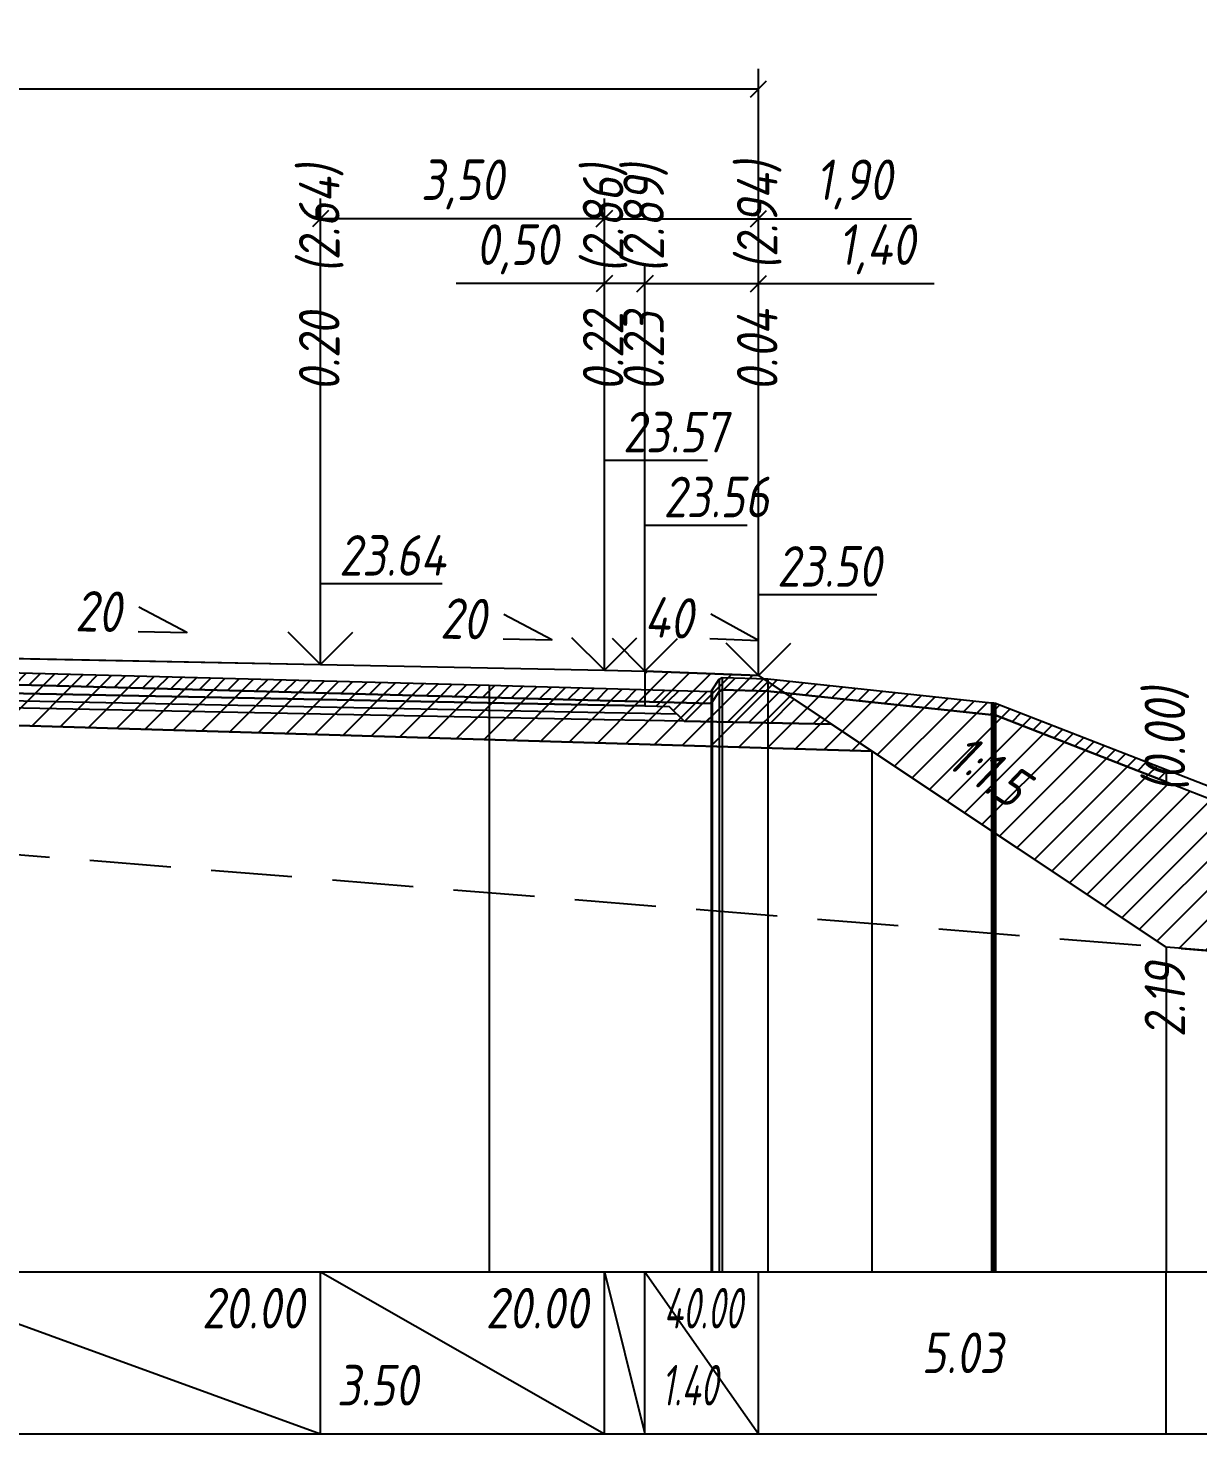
# Model space of a CAD drawing. Extents: x -717 to 1451, y -133302 to 233.
# Drawn here: x 204.7 to 276.8, y -106499 to -106412.3 of the extents above; entities that cross this region are included whole.
import ezdxf
from ezdxf.enums import TextEntityAlignment as Align

# ---------------------------------------------------------------- set-up
doc = ezdxf.new("R2010")
doc.units = 0
doc.linetypes.add('штриховая', pattern=[0.75, 0.5, -0.25])
for name, color, linetype in [('Интерполированный поперечник', 2, 'Continuous'), ('Код_514', 1, 'Continuous'), ('Контур_0', 7, 'Continuous'), ('Контур_2521', 7, 'Continuous'), ('Контур_2564', 7, 'Continuous'), ('Контур_2660', 7, 'Continuous'), ('Контур_2665', 7, 'Continuous'), ('Контур_400', 7, 'Continuous'), ('Контур_508', 7, 'Continuous'), ('Контур_512', 7, 'Continuous'), ('Контур_513', 7, 'Continuous'), ('Контур_818', 7, 'Continuous'), ('Красный поперечник', 1, 'Continuous'), ('Объём_2501', 7, 'Continuous'), ('Объём_2564', 7, 'Continuous'), ('Объём_2660', 7, 'Continuous'), ('Объём_2661', 7, 'Continuous'), ('Объём_2665', 7, 'Continuous'), ('Объём_2666', 7, 'Continuous'), ('Объём_2667', 7, 'Continuous'), ('Объём_2668', 7, 'Continuous'), ('Объём_2669', 7, 'Continuous'), ('Объём_2675', 7, 'Continuous'), ('Откосы', 7, 'Continuous'), ('Отметки покрытия', 7, 'Continuous'), ('Рабочие отметки', 7, 'Continuous'), ('Рабочие отметки доп.', 7, 'Continuous'), ('Таблица', 7, 'Continuous'), ('Уклоны проезжей части', 7, 'Continuous'), ('Черный поперечник', 3, 'Continuous')]:
    doc.layers.add(name, color=color, linetype=linetype)
for name, color, linetype, true_color in [('Контур_2540', 2, 'Continuous', 0xffff00), ('Контур_2560', 2, 'Continuous', 0xffff00), ('Контур_2561', 7, 'Continuous', 0xff8040), ('Контур_2562', 3, 'Continuous', 0x00ff00), ('Контур_2563', 7, 'Continuous', 0xff8000), ('Контур_2570', 7, 'Continuous', 0x80ff00), ('Контур_2736', 4, 'Continuous', 0x00ffff), ('Контур_2737', 4, 'Continuous', 0x00ffff), ('Контур_2738', 4, 'Continuous', 0x00ffff), ('Контур_2739', 4, 'Continuous', 0x00ffff), ('Контур_2741', 4, 'Continuous', 0x00ffff), ('Контур_2742', 4, 'Continuous', 0x00ffff), ('Контур_2743', 4, 'Continuous', 0x00ffff), ('Контур_2744', 7, 'Continuous', 0xa4ffff), ('Контур_2745', 7, 'Continuous', 0xa4ffff), ('Контур_2747', 4, 'Continuous', 0x00ffff), ('Контур_2748', 4, 'Continuous', 0x00ffff), ('Контур_2749', 4, 'Continuous', 0x00ffff), ('Контур_2750', 4, 'Continuous', 0x00ffff), ('Контур_2751', 4, 'Continuous', 0x00ffff), ('Контур_2752', 4, 'Continuous', 0x00ffff), ('Контур_402', 7, 'Continuous', 0xff6464), ('Контур_703', 4, 'Continuous', 0x00ffff), ('Контур_705', 4, 'Continuous', 0x00ffff), ('Контур_707', 4, 'Continuous', 0x00ffff), ('Контур_720', 131, 'Continuous', 0xaaffff), ('Объём_2500', 7, 'Continuous', 0xc0c0c0), ('Объём_2520', 7, 'Continuous', 0x80ffff), ('Объём_2540', 2, 'Continuous', 0xffff00), ('Объём_2560', 2, 'Continuous', 0xffff00), ('Объём_2561', 7, 'Continuous', 0xff8040), ('Объём_2562', 3, 'Continuous', 0x00ff00), ('Объём_2563', 7, 'Continuous', 0xff8000), ('Объём_2570', 7, 'Continuous', 0x80ff00), ('Объём_2580', 3, 'Continuous', 0x00ff00), ('Объём_2600', 7, 'Continuous', 0x808000)]:
    doc.layers.add(name, color=color, linetype=linetype, true_color=true_color)
doc.styles.get("Standard").update_dxf_attribs({"font": 'txt', "height": 2.5})
doc.styles.add('М', font='romand.shx', dxfattribs={"width": 0.8, "oblique": 10, "height": 2.5})
doc.dimstyles.new('ISO-25', dxfattribs={"dimtxt": 2.5, "dimasz": 2.5, "dimexe": 1.25, "dimexo": 0.625, "dimtad": 1, "dimtxsty": 'Standard', "dimcen": 2.5, "dimadec": 0, "dimazin": 0, "dimtfac": 1, "dimtmove": 0, "dimatfit": 3, "dimfxl": 1, "dimarcsym": 0})

# ---------------------------------------------------------------- blocks, each defined once
blk = doc.blocks.new('_Oblique')
at = {"color": 0, "linetype": 'ByBlock', "lineweight": -2}
blk.add_line((-0.5, -0.5), (0.5, 0.5), dxfattribs=at)
blk = doc.blocks.new('*D2170')
at = {"color": 0, "lineweight": -2, "transparency": 16777216}
for p, q in [((242.744, -106451.404), (242.744, -106426.829)), ((249.744, -106451.684), (249.744, -106426.829)), ((242.744, -106428.079), (249.744, -106428.079)), ((249.744, -106428.079), (260.577, -106428.079))]:
    blk.add_line(p, q, dxfattribs=at)
at = {"layer": 'Defpoints', "color": 0, "transparency": 16777216}
for p in [(249.744, -106428.079), (242.744, -106452.029), (249.744, -106452.309)]:
    blk.add_point(p, dxfattribs=at)
at = {"color": 0, "lineweight": -2, "transparency": 16777216, "rotation": 180}
blk.add_blockref('_Oblique', (242.744, -106428.079), dxfattribs=at)
at = {"color": 0, "lineweight": -2, "transparency": 16777216}
blk.add_blockref('_Oblique', (249.744, -106428.079), dxfattribs=at)
at = {"color": 0, "transparency": 16777216, "insert": (257.037, -106425.966), "char_height": 2.5, "width": 8.75, "attachment_point": 5, "style": 'М'}
blk.add_mtext('1,40', dxfattribs=at)
blk = doc.blocks.new('*D2172')
at = {"color": 0, "lineweight": -2, "transparency": 16777216}
for p, q in [((240.244, -106451.354), (240.244, -106426.829)), ((242.744, -106451.404), (242.744, -106426.829)), ((240.244, -106428.079), (231.116, -106428.079)), ((242.744, -106428.079), (240.244, -106428.079))]:
    blk.add_line(p, q, dxfattribs=at)
at = {"layer": 'Defpoints', "color": 0, "transparency": 16777216}
for p in [(242.744, -106428.079), (240.244, -106451.979), (242.744, -106452.029)]:
    blk.add_point(p, dxfattribs=at)
at = {"color": 0, "lineweight": -2, "transparency": 16777216, "rotation": 180}
blk.add_blockref('_Oblique', (240.244, -106428.079), dxfattribs=at)
at = {"color": 0, "lineweight": -2, "transparency": 16777216}
blk.add_blockref('_Oblique', (242.744, -106428.079), dxfattribs=at)
at = {"color": 0, "transparency": 16777216, "insert": (234.877, -106425.966), "char_height": 2.5, "width": 9.16667, "attachment_point": 5, "style": 'М'}
blk.add_mtext('0,50', dxfattribs=at)
blk = doc.blocks.new('*D2174')
at = {"color": 0, "lineweight": -2, "transparency": 16777216}
for p, q in [((222.744, -106451.004), (222.744, -106422.829)), ((240.244, -106451.354), (240.244, -106422.829)), ((240.244, -106424.079), (222.744, -106424.079))]:
    blk.add_line(p, q, dxfattribs=at)
at = {"layer": 'Defpoints', "color": 0, "transparency": 16777216}
for p in [(222.744, -106424.079), (222.744, -106451.629), (240.244, -106451.979)]:
    blk.add_point(p, dxfattribs=at)
at = {"color": 0, "lineweight": -2, "transparency": 16777216, "rotation": 180}
blk.add_blockref('_Oblique', (222.744, -106424.079), dxfattribs=at)
at = {"color": 0, "lineweight": -2, "transparency": 16777216}
blk.add_blockref('_Oblique', (240.244, -106424.079), dxfattribs=at)
at = {"color": 0, "transparency": 16777216, "insert": (231.494, -106421.966), "char_height": 2.5, "width": 9.58333, "attachment_point": 5, "style": 'М'}
blk.add_mtext('3,50', dxfattribs=at)
blk = doc.blocks.new('*D2175')
at = {"color": 0, "lineweight": -2, "transparency": 16777216}
for p, q in [((240.244, -106451.354), (240.244, -106422.829)), ((249.744, -106451.684), (249.744, -106422.829)), ((240.244, -106424.079), (249.744, -106424.079)), ((249.744, -106424.079), (259.183, -106424.079))]:
    blk.add_line(p, q, dxfattribs=at)
at = {"layer": 'Defpoints', "color": 0, "transparency": 16777216}
for p in [(240.244, -106424.079), (240.244, -106451.979), (249.744, -106452.309)]:
    blk.add_point(p, dxfattribs=at)
at = {"color": 0, "lineweight": -2, "transparency": 16777216, "rotation": 180}
blk.add_blockref('_Oblique', (240.244, -106424.079), dxfattribs=at)
at = {"color": 0, "lineweight": -2, "transparency": 16777216}
blk.add_blockref('_Oblique', (249.744, -106424.079), dxfattribs=at)
at = {"color": 0, "transparency": 16777216, "insert": (255.643, -106421.966), "char_height": 2.5, "width": 8.75, "attachment_point": 5, "style": 'М'}
blk.add_mtext('1,90', dxfattribs=at)
blk = doc.blocks.new('*D2177')
at = {"color": 0, "lineweight": -2, "transparency": 16777216}
for p, q in [((140.744, -106451.684), (140.744, -106414.829)), ((249.744, -106451.684), (249.744, -106414.829)), ((140.744, -106416.079), (249.744, -106416.079))]:
    blk.add_line(p, q, dxfattribs=at)
at = {"layer": 'Defpoints', "color": 0, "transparency": 16777216}
for p in [(249.744, -106416.079), (140.744, -106452.309), (249.744, -106452.309)]:
    blk.add_point(p, dxfattribs=at)
at = {"color": 0, "lineweight": -2, "transparency": 16777216, "rotation": 180}
blk.add_blockref('_Oblique', (140.744, -106416.079), dxfattribs=at)
at = {"color": 0, "lineweight": -2, "transparency": 16777216}
blk.add_blockref('_Oblique', (249.744, -106416.079), dxfattribs=at)
at = {"color": 0, "transparency": 16777216, "insert": (195.244, -106413.966), "char_height": 2.5, "width": 11.25, "attachment_point": 5, "style": 'М'}
blk.add_mtext('21,80', dxfattribs=at)

msp = doc.modelspace()

# ---------------------------------------------------------------- hatches: boundary and pattern name
at = {"layer": 'Объём_2563'}
h = msp.add_hatch(dxfattribs=at)
h.set_pattern_fill('ANSI31', color=256, scale=0.3)
h.paths.add_polyline_path([(244.244, -106454.146), (245.162, -106455.065), (254.244, -106455.246), (249.744, -106452.246), (242.744, -106451.966), (242.744, -106454.116)])
at = {"layer": 'Объём_2570'}
h = msp.add_hatch(dxfattribs=at)
h.set_pattern_fill('ANSI31', color=256, scale=0.2)
h.paths.add_polyline_path([(274.874, -106458.792), (264.366, -106454.695), (264.226, -106454.672), (264.119, -106454.668), (250.32, -106453.2), (247.512, -106453.115), (247.323, -106453.223), (246.823, -106453.969), (233.145, -106453.595), (202.631, -106452.779), (195.449, -106452.651), (195.244, -106452.653), (195.244, -106451.903), (195.449, -106451.901), (202.631, -106452.029), (233.145, -106452.845), (246.823, -106453.219), (247.323, -106452.473), (247.512, -106452.365), (250.32, -106452.45), (264.119, -106453.918), (264.226, -106453.922), (264.366, -106453.945), (274.874, -106458.042)])
at = {"layer": 'Объём_2600'}
h = msp.add_hatch(dxfattribs=at)
h.set_pattern_fill('ANSI31', color=6, scale=0.4)
h.paths.add_polyline_path([(299.874, -106471.021), (274.874, -106469), (256.741, -106456.911), (195.244, -106455.066), (195.244, -106452.653), (195.449, -106452.651), (202.631, -106452.779), (233.145, -106453.595), (246.823, -106453.969), (247.323, -106453.223), (247.512, -106453.115), (250.32, -106453.2), (264.119, -106454.668), (264.226, -106454.672), (264.366, -106454.695), (278.676, -106460.275), (286.636, -106463.605), (291.55, -106464.974), (296.061, -106466.721), (299.874, -106466.712)])

# ---------------------------------------------------------------- linework, layer by layer
msp.add_lwpolyline([(299.874, -106471.021), (274.874, -106469), (256.741, -106456.911), (195.244, -106455.066), (195.244, -106452.653), (195.449, -106452.651), (202.631, -106452.779), (233.145, -106453.595), (246.823, -106453.969), (247.323, -106453.223), (247.512, -106453.115), (250.32, -106453.2), (264.119, -106454.668), (264.226, -106454.672), (264.366, -106454.695), (278.676, -106460.275), (286.636, -106463.605), (291.55, -106464.974), (296.061, -106466.721), (299.874, -106466.712), (299.874, -106471.021)])
at = {"layer": 'Интерполированный поперечник', "linetype": 'штриховая', "ltscale": 10, "flags": 128}
msp.add_lwpolyline([(103.866, -106455.174), (299.874, -106471.021)], dxfattribs=at)
at = {"layer": 'Код_514'}
for p, q in [((195.244, -106489), (222.744, -106499)), ((222.744, -106499), (222.744, -106489)), ((222.744, -106489), (240.244, -106499)), ((240.244, -106499), (240.244, -106489)), ((240.244, -106489), (242.744, -106499)), ((242.744, -106499), (242.744, -106489)), ((242.744, -106489), (249.744, -106499)), ((249.744, -106499), (249.744, -106489)), ((274.874, -106499), (274.874, -106489))]:
    msp.add_line(p, q, dxfattribs=at)
at = {"layer": 'Контур_0', "flags": 128}
for points in [[(195.244, -106451.016), (222.744, -106451.566), (240.244, -106451.916), (240.244, -106451.916), (240.244, -106451.916), (240.244, -106451.916), (240.244, -106451.916), (240.244, -106451.916), (242.744, -106451.966), (242.744, -106454.116), (240.244, -106454.066), (240.244, -106454.066), (240.244, -106454.066), (240.244, -106454.066), (240.244, -106454.066), (240.244, -106454.066), (222.744, -106453.716), (195.244, -106453.166), (195.244, -106451.016)], [(249.744, -106452.246), (249.744, -106452.246)], [(249.744, -106452.246), (274.874, -106469), (274.874, -106469), (274.874, -106469), (274.874, -106469), (274.874, -106469), (274.874, -106469), (274.874, -106469), (274.874, -106469), (274.874, -106469), (274.874, -106469), (274.874, -106469), (274.874, -106469), (274.874, -106469), (274.874, -106469), (274.874, -106469)], [(249.744, -106452.246), (274.874, -106469), (274.874, -106469), (274.874, -106469), (274.874, -106469), (274.874, -106469), (274.874, -106469), (274.874, -106469), (274.874, -106469), (274.874, -106469), (274.874, -106469), (274.874, -106469), (274.874, -106469), (274.874, -106469), (274.874, -106469), (274.874, -106469), (274.874, -106469), (274.874, -106469), (274.874, -106469), (274.874, -106469), (274.874, -106469), (274.874, -106469), (274.874, -106469), (274.874, -106469), (274.874, -106469), (274.874, -106469), (274.874, -106469), (274.874, -106469), (274.874, -106469), (274.874, -106469)], [(195.244, -106453.166), (222.744, -106453.716), (240.244, -106454.066), (240.244, -106454.066), (240.244, -106454.066), (240.244, -106454.066), (240.244, -106454.066), (240.244, -106454.066), (242.744, -106454.116), (244.244, -106454.146), (245.162, -106455.065), (242.744, -106455.016), (240.244, -106454.966), (240.244, -106454.966), (240.244, -106454.966), (240.244, -106454.966), (240.244, -106454.966), (240.244, -106454.966), (222.744, -106454.616), (195.244, -106454.066), (195.244, -106453.166)], [(242.744, -106454.116), (244.244, -106454.146), (245.162, -106455.065), (254.244, -106455.246)]]:
    msp.add_lwpolyline(points, dxfattribs=at)
at = {"layer": 'Контур_2521', "color": 250, "flags": 128}
msp.add_lwpolyline([(195.244, -106453.616), (222.744, -106454.166), (240.244, -106454.516), (240.244, -106454.516), (240.244, -106454.516), (240.244, -106454.516), (240.244, -106454.516), (240.244, -106454.516), (242.744, -106454.566), (244.703, -106454.606)], dxfattribs=at)
at = {"layer": 'Контур_2540', "flags": 128}
msp.add_lwpolyline([(195.244, -106455.066), (256.741, -106456.911), (254.244, -106455.246), (245.162, -106455.065), (242.744, -106455.016), (240.244, -106454.966), (222.744, -106454.616), (195.244, -106454.066), (195.244, -106455.066)], dxfattribs=at)
at = {"layer": 'Контур_2560', "flags": 128}
msp.add_lwpolyline([(242.744, -106451.966), (249.744, -106452.246), (249.744, -106452.246), (249.744, -106452.246)], dxfattribs=at)
at = {"layer": 'Контур_2561', "flags": 128}
msp.add_lwpolyline([(242.744, -106451.966), (242.744, -106451.966), (249.744, -106452.246), (249.744, -106452.246), (242.744, -106451.966)], dxfattribs=at)
at = {"layer": 'Контур_2562', "flags": 128}
msp.add_lwpolyline([(249.744, -106452.246), (249.744, -106452.246), (249.744, -106452.246), (249.744, -106452.246), (249.744, -106452.246)], dxfattribs=at)
at = {"layer": 'Контур_2563', "flags": 128}
msp.add_lwpolyline([(244.244, -106454.146), (245.162, -106455.065), (254.244, -106455.246), (249.744, -106452.246), (242.744, -106451.966), (242.744, -106454.116), (244.244, -106454.146)], dxfattribs=at)
at = {"layer": 'Контур_2564', "flags": 128}
msp.add_lwpolyline([(242.744, -106451.966), (249.744, -106452.246)], dxfattribs=at)
at = {"layer": 'Контур_2570', "flags": 128}
msp.add_lwpolyline([(202.631, -106452.779), (233.145, -106453.595), (246.823, -106453.969), (246.884, -106453.884), (247.323, -106453.223), (247.512, -106453.115), (250.32, -106453.2), (264.119, -106454.668), (264.226, -106454.672), (264.34, -106454.694), (264.366, -106454.695), (278.676, -106460.275)], dxfattribs=at)
at = {"layer": 'Контур_2660', "flags": 128}
msp.add_lwpolyline([(195.244, -106455.066), (256.741, -106456.911)], dxfattribs=at)
at = {"layer": 'Контур_2665', "flags": 128}
msp.add_lwpolyline([(249.744, -106452.246), (249.744, -106452.246)], dxfattribs=at)
at = {"layer": 'Контур_2736', "flags": 128}
msp.add_lwpolyline([(249.744, -106452.246), (274.874, -106469)], dxfattribs=at)
at = {"layer": 'Контур_2737', "flags": 128}
msp.add_lwpolyline([(274.874, -106469), (274.874, -106469)], dxfattribs=at)
at = {"layer": 'Контур_2738', "flags": 128}
msp.add_lwpolyline([(274.874, -106469), (274.874, -106469)], dxfattribs=at)
at = {"layer": 'Контур_2739', "flags": 128}
msp.add_lwpolyline([(274.874, -106469), (274.874, -106469)], dxfattribs=at)
at = {"layer": 'Контур_2741', "flags": 128}
msp.add_lwpolyline([(274.874, -106469), (274.874, -106469)], dxfattribs=at)
at = {"layer": 'Контур_2742', "flags": 128}
msp.add_lwpolyline([(274.874, -106469), (274.874, -106469)], dxfattribs=at)
at = {"layer": 'Контур_2743', "flags": 128}
msp.add_lwpolyline([(274.874, -106469), (274.874, -106469)], dxfattribs=at)
at = {"layer": 'Контур_2744', "flags": 128}
msp.add_lwpolyline([(274.874, -106469), (274.874, -106469)], dxfattribs=at)
msp.add_lwpolyline([(274.874, -106469), (274.874, -106469)], dxfattribs=at)
msp.add_lwpolyline([(274.874, -106469), (274.874, -106469)], dxfattribs=at)
msp.add_lwpolyline([(274.874, -106469), (274.874, -106469)], dxfattribs=at)
msp.add_lwpolyline([(274.874, -106469), (274.874, -106469)], dxfattribs=at)
msp.add_lwpolyline([(274.874, -106469), (274.874, -106469)], dxfattribs=at)
at = {"layer": 'Контур_2745', "flags": 128}
msp.add_lwpolyline([(274.874, -106469), (274.874, -106469)], dxfattribs=at)
msp.add_lwpolyline([(274.874, -106469), (274.874, -106469)], dxfattribs=at)
msp.add_lwpolyline([(274.874, -106469), (274.874, -106469)], dxfattribs=at)
msp.add_lwpolyline([(274.874, -106469), (274.874, -106469)], dxfattribs=at)
msp.add_lwpolyline([(274.874, -106469), (274.874, -106469)], dxfattribs=at)
msp.add_lwpolyline([(274.874, -106469), (274.874, -106469)], dxfattribs=at)
at = {"layer": 'Контур_2747', "flags": 128}
msp.add_lwpolyline([(274.874, -106469), (274.874, -106469)], dxfattribs=at)
at = {"layer": 'Контур_2748', "flags": 128}
msp.add_lwpolyline([(274.874, -106469), (274.874, -106469)], dxfattribs=at)
at = {"layer": 'Контур_2749', "flags": 128}
msp.add_lwpolyline([(274.874, -106469), (274.874, -106469)], dxfattribs=at)
at = {"layer": 'Контур_2750', "flags": 128}
msp.add_lwpolyline([(274.874, -106469), (274.874, -106469)], dxfattribs=at)
at = {"layer": 'Контур_2751', "flags": 128}
msp.add_lwpolyline([(274.874, -106469), (274.874, -106469)], dxfattribs=at)
at = {"layer": 'Контур_2752', "flags": 128}
msp.add_lwpolyline([(274.874, -106469), (274.874, -106469)], dxfattribs=at)
at = {"layer": 'Контур_400', "flags": 128}
msp.add_lwpolyline([(195.244, -106451.016), (222.744, -106451.566), (240.244, -106451.916), (240.244, -106451.916), (240.244, -106451.916), (240.244, -106451.916), (240.244, -106451.916), (240.244, -106451.916), (242.744, -106451.966)], dxfattribs=at)
at = {"layer": 'Контур_402', "flags": 128}
msp.add_lwpolyline([(133.746, -106456.911), (195.244, -106455.066), (256.741, -106456.911)], dxfattribs=at)
at = {"layer": 'Контур_508', "flags": 128}
msp.add_lwpolyline([(105, -106455.266), (116.857, -106463.171), (116.857, -106464.373), (120.607, -106466.873), (124.357, -106464.373), (124.357, -106463.171), (133.746, -106456.911), (195.244, -106455.066), (256.741, -106456.911), (274.874, -106469)], dxfattribs=at)
at = {"layer": 'Контур_512', "flags": 128}
msp.add_lwpolyline([(105, -106455.266), (116.857, -106463.171), (116.857, -106464.373), (120.607, -106466.873), (124.357, -106464.373), (124.357, -106463.171), (133.746, -106456.911), (195.244, -106455.066), (256.741, -106456.911), (274.874, -106469)], dxfattribs=at)
at = {"layer": 'Контур_513', "flags": 128}
msp.add_lwpolyline([(105, -106455.266), (116.857, -106463.171), (116.857, -106464.373), (120.607, -106466.873), (124.357, -106464.373), (124.357, -106463.171), (133.746, -106456.911), (195.244, -106455.066), (256.741, -106456.911), (274.874, -106469)], dxfattribs=at)
at = {"layer": 'Контур_703', "flags": 128}
for points in [[(249.744, -106452.246), (274.874, -106469)], [(274.874, -106469), (274.874, -106469)]]:
    msp.add_lwpolyline(points, dxfattribs=at)
at = {"layer": 'Контур_705', "flags": 128}
msp.add_lwpolyline([(274.874, -106469), (274.874, -106469)], dxfattribs=at)
at = {"layer": 'Контур_707', "flags": 128}
msp.add_lwpolyline([(274.874, -106469), (274.874, -106469)], dxfattribs=at)
at = {"layer": 'Контур_720', "flags": 128}
msp.add_lwpolyline([(274.874, -106469), (274.874, -106469)], dxfattribs=at)
at = {"layer": 'Контур_818', "flags": 128}
msp.add_lwpolyline([(202.631, -106452.779), (233.145, -106453.595), (246.823, -106453.969), (246.884, -106453.884), (247.323, -106453.223), (247.512, -106453.115), (250.32, -106453.2), (264.119, -106454.668), (264.226, -106454.672), (264.34, -106454.694), (264.366, -106454.695), (274.874, -106458.792)], dxfattribs=at)
at = {"layer": 'Красный поперечник'}
for p, q in [((195.244, -106451.016), (222.744, -106451.566)), ((222.744, -106451.566), (240.244, -106451.916)), ((240.244, -106451.916), (242.744, -106451.966)), ((242.744, -106451.966), (249.744, -106452.246)), ((249.744, -106452.246), (274.874, -106469)), ((256.741, -106456.911), (256.741, -106489)), ((274.874, -106469), (274.874, -106489))]:
    msp.add_line(p, q, dxfattribs=at)
at = {"layer": 'Объём_2500', "flags": 128}
msp.add_lwpolyline([(195.244, -106451.016), (222.744, -106451.566), (240.244, -106451.916), (240.244, -106451.916), (240.244, -106451.916), (240.244, -106451.916), (240.244, -106451.916), (240.244, -106451.916), (242.744, -106451.966), (242.744, -106454.116), (240.244, -106454.066), (240.244, -106454.066), (240.244, -106454.066), (240.244, -106454.066), (240.244, -106454.066), (240.244, -106454.066), (222.744, -106453.716), (195.244, -106453.166), (195.244, -106451.016)], dxfattribs=at)
at = {"layer": 'Объём_2501', "flags": 128}
msp.add_lwpolyline([(195.244, -106451.016), (222.744, -106451.566), (240.244, -106451.916), (240.244, -106451.916), (240.244, -106451.916), (240.244, -106451.916), (240.244, -106451.916), (240.244, -106451.916), (242.744, -106451.966)], dxfattribs=at)
at = {"layer": 'Объём_2520', "color": 250, "flags": 128}
msp.add_lwpolyline([(195.244, -106453.166), (222.744, -106453.716), (240.244, -106454.066), (240.244, -106454.066), (240.244, -106454.066), (240.244, -106454.066), (240.244, -106454.066), (240.244, -106454.066), (242.744, -106454.116), (244.244, -106454.146), (245.162, -106455.065), (242.744, -106455.016), (240.244, -106454.966), (240.244, -106454.966), (240.244, -106454.966), (240.244, -106454.966), (240.244, -106454.966), (240.244, -106454.966), (222.744, -106454.616), (195.244, -106454.066), (195.244, -106453.166)], dxfattribs=at)
at = {"layer": 'Объём_2540', "flags": 128}
msp.add_lwpolyline([(195.244, -106455.066), (256.741, -106456.911), (254.244, -106455.246), (245.162, -106455.065), (242.744, -106455.016), (240.244, -106454.966), (222.744, -106454.616), (195.244, -106454.066), (195.244, -106455.066)], dxfattribs=at)
at = {"layer": 'Объём_2560', "flags": 128}
msp.add_lwpolyline([(242.744, -106451.966), (249.744, -106452.246), (249.744, -106452.246), (249.744, -106452.246)], dxfattribs=at)
at = {"layer": 'Объём_2561', "flags": 128}
msp.add_lwpolyline([(242.744, -106451.966), (242.744, -106451.966), (249.744, -106452.246), (249.744, -106452.246), (242.744, -106451.966)], dxfattribs=at)
at = {"layer": 'Объём_2562', "flags": 128}
msp.add_lwpolyline([(249.744, -106452.246), (249.744, -106452.246), (249.744, -106452.246), (249.744, -106452.246), (249.744, -106452.246)], dxfattribs=at)
at = {"layer": 'Объём_2563', "color": 250, "flags": 128}
msp.add_lwpolyline([(244.244, -106454.146), (245.162, -106455.065), (254.244, -106455.246), (249.744, -106452.246), (242.744, -106451.966), (242.744, -106454.116), (244.244, -106454.146)], dxfattribs=at)
at = {"layer": 'Объём_2564', "flags": 128}
msp.add_lwpolyline([(242.744, -106451.966), (249.744, -106452.246)], dxfattribs=at)
at = {"layer": 'Объём_2570', "flags": 128}
for points in [[(202.631, -106452.029), (233.145, -106452.845), (246.823, -106453.219), (247.323, -106452.473), (247.512, -106452.365), (250.32, -106452.45), (264.119, -106453.918), (264.226, -106453.922), (264.366, -106453.945), (274.874, -106458.042), (274.874, -106458.792), (274.874, -106458.792)], [(274.874, -106458.792), (264.366, -106454.695), (264.226, -106454.672), (264.119, -106454.668), (250.32, -106453.2), (247.512, -106453.115), (247.323, -106453.223), (246.823, -106453.969), (233.145, -106453.595), (202.631, -106452.779)]]:
    msp.add_lwpolyline(points, dxfattribs=at)
at = {"layer": 'Объём_2580', "flags": 128}
msp.add_lwpolyline([(249.744, -106452.246), (249.744, -106452.246)], dxfattribs=at)
at = {"layer": 'Объём_2660', "flags": 128}
msp.add_lwpolyline([(195.244, -106455.066), (256.741, -106456.911)], dxfattribs=at)
at = {"layer": 'Объём_2661', "flags": 128}
msp.add_lwpolyline([(249.744, -106452.246), (274.874, -106469)], dxfattribs=at)
at = {"layer": 'Объём_2665', "flags": 128}
msp.add_lwpolyline([(249.744, -106452.246), (249.744, -106452.246)], dxfattribs=at)
at = {"layer": 'Объём_2666', "flags": 128}
msp.add_lwpolyline([(249.744, -106452.246), (274.874, -106469)], dxfattribs=at)
at = {"layer": 'Объём_2667', "flags": 128}
msp.add_lwpolyline([(274.874, -106469), (274.874, -106469)], dxfattribs=at)
msp.add_lwpolyline([(274.874, -106469), (274.874, -106469)], dxfattribs=at)
at = {"layer": 'Объём_2668', "flags": 128}
msp.add_lwpolyline([(274.874, -106469), (274.874, -106469)], dxfattribs=at)
msp.add_lwpolyline([(274.874, -106469), (274.874, -106469)], dxfattribs=at)
at = {"layer": 'Объём_2669', "flags": 128}
msp.add_lwpolyline([(274.874, -106469), (274.874, -106469)], dxfattribs=at)
msp.add_lwpolyline([(274.874, -106469), (274.874, -106469)], dxfattribs=at)
at = {"layer": 'Объём_2675', "flags": 128}
msp.add_lwpolyline([(274.874, -106469), (274.874, -106469)], dxfattribs=at)
msp.add_lwpolyline([(274.874, -106469), (274.874, -106469)], dxfattribs=at)
msp.add_lwpolyline([(274.874, -106469), (274.874, -106469)], dxfattribs=at)
msp.add_lwpolyline([(274.874, -106469), (274.874, -106469)], dxfattribs=at)
msp.add_lwpolyline([(274.874, -106469), (274.874, -106469)], dxfattribs=at)
msp.add_lwpolyline([(274.874, -106469), (274.874, -106469)], dxfattribs=at)
msp.add_lwpolyline([(274.874, -106469), (274.874, -106469)], dxfattribs=at)
msp.add_lwpolyline([(274.874, -106469), (274.874, -106469)], dxfattribs=at)
msp.add_lwpolyline([(274.874, -106469), (274.874, -106469)], dxfattribs=at)
msp.add_lwpolyline([(274.874, -106469), (274.874, -106469)], dxfattribs=at)
msp.add_lwpolyline([(274.874, -106469), (274.874, -106469)], dxfattribs=at)
msp.add_lwpolyline([(274.874, -106469), (274.874, -106469)], dxfattribs=at)
at = {"layer": 'Откосы', "color": 1, "flags": 128}
for points in [[(211.507, -106449.525), (214.506, -106449.585), (211.537, -106448.025)], [(234.007, -106449.975), (237.006, -106450.035), (234.037, -106448.475)], [(246.748, -106449.959), (249.746, -106450.079), (246.808, -106448.46)]]:
    msp.add_lwpolyline(points, dxfattribs=at)
at = {"layer": 'Отметки покрытия', "color": 1}
for p, q in [((240.244, -106451.916), (240.244, -106438.966)), ((240.244, -106438.966), (246.594, -106438.966)), ((242.744, -106451.966), (242.744, -106442.966)), ((242.744, -106442.966), (249.044, -106442.966)), ((222.744, -106451.566), (222.744, -106446.566)), ((222.744, -106446.566), (230.244, -106446.566)), ((249.744, -106452.246), (249.744, -106447.246)), ((249.744, -106447.246), (257.044, -106447.246)), ((222.744, -106451.566), (220.744, -106449.566)), ((222.744, -106451.566), (224.744, -106449.566)), ((240.244, -106451.916), (238.244, -106449.916)), ((240.244, -106451.916), (242.244, -106449.916)), ((242.744, -106451.966), (240.744, -106449.966)), ((242.744, -106451.966), (244.744, -106449.966)), ((249.744, -106452.246), (247.744, -106450.246)), ((249.744, -106452.246), (251.744, -106450.246))]:
    msp.add_line(p, q, dxfattribs=at)
at = {"layer": 'Таблица'}
for p, q in [((80, -106489), (299.874, -106489)), ((80, -106499), (299.874, -106499))]:
    msp.add_line(p, q, dxfattribs=at)
at = {"layer": 'Черный поперечник', "color": 7}
for p, q in [((233.145, -106452.845), (233.145, -106489)), ((247.323, -106452.473), (247.323, -106489)), ((247.512, -106452.365), (247.512, -106489)), ((250.32, -106452.45), (250.32, -106489)), ((246.823, -106453.219), (246.823, -106489)), ((246.884, -106453.134), (246.884, -106489)), ((264.119, -106453.918), (264.119, -106489)), ((264.226, -106453.922), (264.226, -106489)), ((264.34, -106453.944), (264.34, -106489)), ((264.366, -106453.945), (264.366, -106489))]:
    msp.add_line(p, q, dxfattribs=at)
at = {"layer": 'Черный поперечник', "flags": 128}
msp.add_lwpolyline([(202.631, -106452.029), (233.145, -106452.845), (246.823, -106453.219), (246.884, -106453.134), (247.323, -106452.473), (247.512, -106452.365), (250.32, -106452.45), (264.119, -106453.918), (264.226, -106453.922), (264.34, -106453.944), (264.366, -106453.945), (278.676, -106459.525)], dxfattribs=at)

# ---------------------------------------------------------------- texts
at = {"layer": 'Код_514', "style": 'М', "oblique": 10}
for s, width, p in [('20.00', 0.8, (221.744, -106490)), ('20.00', 0.8, (239.244, -106490)), ('40.00', 0.6, (248.744, -106490))]:
    msp.add_text(s, height=2.5, dxfattribs=dict(at, width=width)).set_placement(p, align=Align.TOP_RIGHT)
at = {"layer": 'Код_514', "style": 'М', "oblique": 10, "width": 0.8}
msp.add_text('5.03', height=2.5, dxfattribs=at).set_placement((262.309, -106494), align=Align.MIDDLE_CENTER)
at = {"layer": 'Код_514', "style": 'М', "oblique": 10}
for s, width, p in [('3.50', 0.8, (223.744, -106498)), ('1.40', 0.6, (243.744, -106498))]:
    msp.add_text(s, height=2.5, dxfattribs=dict(at, width=width)).set_placement(p, align=Align.BOTTOM_LEFT)
at = {"layer": 'Отметки покрытия', "color": 1, "style": 'М', "oblique": 10, "width": 0.8}
for s, p in [('23.57', (241.385, -106439.235)), ('23.56', (243.885, -106443.235)), ('23.64', (223.885, -106446.835)), ('23.50', (250.885, -106447.515))]:
    msp.add_text(s, height=2.5, dxfattribs=at).set_placement(p, align=Align.BOTTOM_LEFT)
at = {"layer": 'Рабочие отметки', "color": 1, "style": 'М', "oblique": 10, "width": 0.8}
for s, p in [('0.22', (240.166, -106434.716)), ('0.23', (242.666, -106434.716)), ('0.04', (249.666, -106434.716)), ('0.20', (222.666, -106434.716))]:
    msp.add_text(s, height=2.5, rotation=90, dxfattribs=at).set_placement(p, align=Align.MIDDLE_LEFT)
msp.add_text('2.19', height=2.5, rotation=90, dxfattribs=at).set_placement((274.796, -106469.931), align=Align.MIDDLE_RIGHT)
at = {"layer": 'Рабочие отметки доп.', "color": 1, "style": 'М', "oblique": 10, "width": 0.8}
for s, p in [('(2.64)', (222.666, -106427.416)), ('(2.86)', (240.166, -106427.416)), ('(2.89)', (242.666, -106427.416)), ('(2.94)', (249.666, -106427.216)), ('(0.00)', (274.796, -106459.431))]:
    msp.add_text(s, height=2.5, rotation=90, dxfattribs=at).set_placement(p, align=Align.MIDDLE_LEFT)
at = {"layer": 'Уклоны проезжей части', "color": 1, "style": 'М', "oblique": 10, "width": 0.8}
for s, rotation, p in [('20', 358.85423, (209.014, -106450.292)), ('20', 358.85423, (231.514, -106450.742)), ('40', 357.70938, (244.157, -106450.675)), ('1:1.5', 326.30994, (262.864, -106459.791))]:
    msp.add_text(s, height=2.5, rotation=rotation, dxfattribs=at).set_placement(p, align=Align.BOTTOM_CENTER)

# ---------------------------------------------------------------- dimensions: what is measured, and where the dimension line sits
at = {"color": 5}
dim = msp.add_linear_dim(base=(249.744, -106416.079), p1=(140.744, -106452.309), p2=(249.744, -106452.309), angle=180, dimstyle='ISO-25', override={"dimasz": 1, "dimlfac": 0.2, "dimzin": 0, "dimtxsty": 'М', "dimblk1": 'Oblique', "dimblk2": 'Oblique', "dimsah": 1}, dxfattribs=at)
dim.commit()
dim.dimension.update_dxf_attribs({"geometry": '*D2177', "text_midpoint": (195.244, -106413.966)})
dim = msp.add_linear_dim(base=(222.744, -106424.079), p1=(240.244, -106451.979), p2=(222.744, -106451.629), dimstyle='ISO-25', override={"dimasz": 1, "dimlfac": 0.2, "dimzin": 0, "dimtxsty": 'М', "dimblk1": 'Oblique', "dimblk2": 'Oblique', "dimsah": 1}, dxfattribs=at)
dim.commit()
dim.dimension.update_dxf_attribs({"geometry": '*D2174', "text_midpoint": (231.494, -106421.966)})
dim = msp.add_linear_dim(base=(240.244, -106424.079), p1=(249.744, -106452.309), p2=(240.244, -106451.979), dimstyle='ISO-25', override={"dimasz": 1, "dimlfac": 0.2, "dimzin": 0, "dimtxsty": 'М', "dimblk1": 'Oblique', "dimblk2": 'Oblique', "dimsah": 1}, dxfattribs=at)
dim.commit()
dim.dimension.update_dxf_attribs({"geometry": '*D2175', "text_midpoint": (255.643, -106424.079), "dimtype": 160})
for base, p1, p2, picture, middle in [((242.744, -106428.079), (240.244, -106451.979), (242.744, -106452.029), '*D2172', (234.877, -106428.079)), ((249.744, -106428.079), (242.744, -106452.029), (249.744, -106452.309), '*D2170', (257.037, -106428.079))]:
    dim = msp.add_linear_dim(base=base, p1=p1, p2=p2, angle=180, dimstyle='ISO-25', override={"dimasz": 1, "dimlfac": 0.2, "dimzin": 0, "dimtxsty": 'М', "dimblk1": 'Oblique', "dimblk2": 'Oblique', "dimsah": 1}, dxfattribs=at)
    dim.commit()
    dim.dimension.update_dxf_attribs({"geometry": picture, "text_midpoint": middle, "dimtype": 160})

doc.saveas('drawing.dxf')
